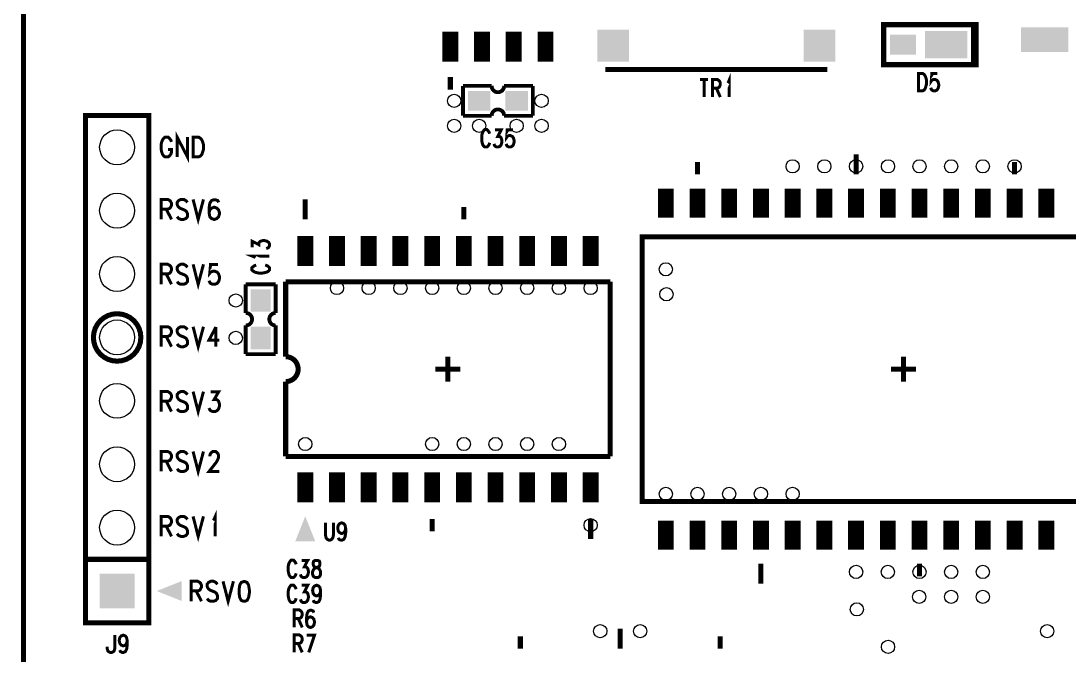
# Model space of a CAD drawing. Extents: x -8 to 142, y 0 to 126.
# Drawn here: x -0.1 to 41.88, y 36.55 to 61.95 of the extents above; entities that cross this region are included whole.
import ezdxf

# ---------------------------------------------------------------- set-up
doc = ezdxf.new("R2010")
doc.units = 0
doc.layers.get('0').update_dxf_attribs({"linetype": 'CONTINUOUS'})
doc.layers.add('02_ASSY1_GBR', color=6, linetype='CONTINUOUS')

# ---------------------------------------------------------------- blocks, each defined once
blk = doc.blocks.new('ROUND_124')
blk.add_circle((0, 0), 0.7)
blk = doc.blocks.new('SQUARE_125')
blk.add_solid([(0.7, 0.7), (0.7, -0.7), (-0.7, 0.7), (-0.7, -0.7)])
blk = doc.blocks.new('ROUND_170')
blk.add_circle((0, 0), 0.265)
blk = doc.blocks.new('RECTANGLE_178')
blk.add_solid([(0.4, 0.45), (0.4, -0.45), (-0.4, 0.45), (-0.4, -0.45)])
blk = doc.blocks.new('RECTANGLE_180')
blk.add_solid([(0.45, 0.4), (0.45, -0.4), (-0.45, 0.4), (-0.45, -0.4)])
blk = doc.blocks.new('SQUARE_185')
blk.add_solid([(0.635, 0.635), (0.635, -0.635), (-0.635, 0.635), (-0.635, -0.635)])
blk = doc.blocks.new('RECTANGLE_193')
blk.add_solid([(0.85, 0.55), (0.85, -0.55), (-0.85, 0.55), (-0.85, -0.55)])
blk = doc.blocks.new('RECTANGLE_194')
blk.add_solid([(0.525, 0.4), (0.525, -0.4), (-0.525, 0.4), (-0.525, -0.4)])
blk = doc.blocks.new('RECTANGLE_195')
blk.add_solid([(0.95, 0.5), (0.95, -0.5), (-0.95, 0.5), (-0.95, -0.5)])

msp = doc.modelspace()

# ---------------------------------------------------------------- linework, layer by layer
at = {"layer": '02_ASSY1_GBR'}
for points, const_width in [([(0, 0), (123.5, 0), (123.5, 103.5), (0, 103.5), (0, 0)], 0.2032), ([(17.095, 61.518), (17.095, 60.318)], 0.635), ([(18.365, 61.518), (18.365, 60.318)], 0.635), ([(19.635, 61.518), (19.635, 60.318)], 0.635), ([(20.905, 61.518), (20.905, 60.318)], 0.635), ([(38.15, 60.2), (38.15, 61.8), (34.45, 61.8), (34.45, 60.2), (38.15, 60.2)], 0.2032), ([(38.05, 60.2), (38.05, 61.8)], 0.2032), ([(32.195, 60.005), (23.305, 60.005)], 0.2032), ([(17.095, 59.7), (17.095, 59.2)], 0.2032), ([(27.101, 59.6), (27.419, 59.6)], 0.12), ([(27.26, 59.6), (27.26, 58.9)], 0.12), ([(27.591, 58.9), (27.591, 59.6), (27.795, 59.6), (27.861, 59.558), (27.884, 59.526), (27.909, 59.462), (27.909, 59.398), (27.884, 59.335), (27.861, 59.292), (27.795, 59.261), (27.591, 59.261)], 0.12), ([(28.205, 59.462), (28.23, 59.494), (28.269, 59.589), (28.269, 58.9)], 0.12), ([(35.846, 59.85), (36.005, 59.85), (36.072, 59.808), (36.116, 59.744), (36.139, 59.68), (36.164, 59.585), (36.164, 59.415), (36.139, 59.32), (36.116, 59.245), (36.072, 59.182), (36.005, 59.15), (35.846, 59.15), (35.846, 59.85)], 0.12), ([(36.606, 59.839), (36.38, 59.839), (36.358, 59.542), (36.38, 59.574), (36.447, 59.606), (36.514, 59.606), (36.584, 59.574), (36.629, 59.511), (36.654, 59.415), (36.654, 59.341), (36.629, 59.245), (36.584, 59.182), (36.514, 59.15), (36.447, 59.15), (36.38, 59.182), (36.358, 59.214), (36.336, 59.277)], 0.12), ([(17.6, 58.15), (17.6, 59.35)], 0.1524), ([(17.6, 59.35), (18.75, 59.35)], 0.1524), ([(19.25, 59.35), (19.249, 59.325), (19.246, 59.301), (19.24, 59.276), (19.232, 59.253), (19.222, 59.23), (19.21, 59.209), (19.195, 59.189), (19.179, 59.17), (19.16, 59.153), (19.14, 59.138), (19.119, 59.125), (19.097, 59.114), (19.073, 59.106), (19.049, 59.1), (19.025, 59.096), (19, 59.095), (18.975, 59.096), (18.951, 59.1), (18.927, 59.106), (18.903, 59.114), (18.881, 59.125), (18.86, 59.138), (18.84, 59.153), (18.821, 59.17), (18.805, 59.189), (18.79, 59.209), (18.778, 59.23), (18.768, 59.253), (18.76, 59.276), (18.754, 59.301), (18.751, 59.325), (18.75, 59.35)], 0.1524), ([(19.25, 59.35), (20.4, 59.35)], 0.1524), ([(20.4, 58.15), (20.4, 59.35)], 0.1524), ([(27.747, 59.261), (27.909, 58.9)], 0.12), ([(18.75, 58.15), (18.751, 58.175), (18.754, 58.199), (18.76, 58.224), (18.768, 58.247), (18.778, 58.27), (18.79, 58.291), (18.805, 58.311), (18.821, 58.33), (18.84, 58.347), (18.86, 58.362), (18.881, 58.375), (18.903, 58.386), (18.927, 58.394), (18.951, 58.4), (18.975, 58.404), (19, 58.405), (19.025, 58.404), (19.049, 58.4), (19.073, 58.394), (19.097, 58.386), (19.119, 58.375), (19.14, 58.362), (19.16, 58.347), (19.179, 58.33), (19.195, 58.311), (19.21, 58.291), (19.222, 58.27), (19.232, 58.247), (19.24, 58.224), (19.246, 58.199), (19.249, 58.175), (19.25, 58.15)], 0.1524), ([(2.48, 37.84), (5.02, 37.84), (5.02, 58.16), (2.48, 58.16), (2.48, 37.84)], 0.2032), ([(17.6, 58.15), (18.75, 58.15)], 0.1524), ([(19.25, 58.15), (20.4, 58.15)], 0.1524), ([(6.152, 56.5), (6.152, 57.3), (6.568, 56.5), (6.568, 57.3)], 0.12), ([(18.669, 57.43), (18.647, 57.494), (18.602, 57.558), (18.561, 57.6), (18.475, 57.6), (18.434, 57.558), (18.392, 57.494), (18.37, 57.43), (18.351, 57.335), (18.351, 57.165), (18.37, 57.07), (18.392, 56.995), (18.434, 56.932), (18.475, 56.9), (18.561, 56.9), (18.602, 56.932), (18.647, 56.995), (18.669, 57.07)], 0.12), ([(18.885, 57.589), (19.134, 57.589), (18.997, 57.324), (19.067, 57.324), (19.111, 57.292), (19.134, 57.261), (19.159, 57.165), (19.159, 57.091), (19.134, 56.995), (19.089, 56.932), (19.022, 56.9), (18.952, 56.9), (18.885, 56.932), (18.863, 56.964), (18.841, 57.027)], 0.12), ([(19.601, 57.589), (19.375, 57.589), (19.353, 57.292), (19.375, 57.324), (19.442, 57.356), (19.509, 57.356), (19.579, 57.324), (19.624, 57.261), (19.649, 57.165), (19.649, 57.091), (19.624, 56.995), (19.579, 56.932), (19.509, 56.9), (19.442, 56.9), (19.375, 56.932), (19.353, 56.964), (19.331, 57.027)], 0.12), ([(5.928, 57.106), (5.899, 57.179), (5.841, 57.252), (5.787, 57.3), (5.674, 57.3), (5.62, 57.252), (5.566, 57.179), (5.537, 57.106), (5.512, 56.997), (5.512, 56.803), (5.537, 56.694), (5.566, 56.609), (5.62, 56.536), (5.674, 56.5), (5.787, 56.5), (5.841, 56.536), (5.899, 56.609), (5.928, 56.694), (5.928, 56.803), (5.787, 56.803)], 0.12), ([(6.792, 57.3), (7, 57.3), (7.087, 57.252), (7.146, 57.179), (7.175, 57.106), (7.208, 56.997), (7.208, 56.803), (7.175, 56.694), (7.146, 56.609), (7.087, 56.536), (7, 56.5), (6.792, 56.5), (6.792, 57.3)], 0.12), ([(33.345, 56.6), (33.345, 55.8)], 0.2032), ([(26.995, 56.3), (26.995, 55.8)], 0.2032), ([(39.695, 56.3), (39.695, 55.8)], 0.2032), ([(25.725, 55.233), (25.725, 54.068)], 0.635), ([(26.995, 55.233), (26.995, 54.068)], 0.635), ([(28.265, 55.233), (28.265, 54.068)], 0.635), ([(29.535, 55.233), (29.535, 54.068)], 0.635), ([(30.805, 55.233), (30.805, 54.068)], 0.635), ([(32.075, 55.233), (32.075, 54.068)], 0.635), ([(33.345, 55.233), (33.345, 54.068)], 0.635), ([(34.615, 55.233), (34.615, 54.068)], 0.635), ([(35.885, 55.233), (35.885, 54.068)], 0.635), ([(37.155, 55.233), (37.155, 54.068)], 0.635), ([(38.425, 55.233), (38.425, 54.068)], 0.635), ([(39.695, 55.233), (39.695, 54.068)], 0.635), ([(40.965, 55.233), (40.965, 54.068)], 0.635), ([(5.512, 54), (5.512, 54.8), (5.778, 54.8), (5.866, 54.752), (5.895, 54.715), (5.928, 54.642), (5.928, 54.57), (5.895, 54.497), (5.866, 54.448), (5.778, 54.412), (5.512, 54.412)], 0.12), ([(6.568, 54.679), (6.506, 54.752), (6.418, 54.8), (6.298, 54.8), (6.21, 54.752), (6.152, 54.679), (6.152, 54.606), (6.181, 54.533), (6.21, 54.497), (6.268, 54.448), (6.447, 54.376), (6.506, 54.339), (6.535, 54.303), (6.568, 54.23), (6.568, 54.109), (6.506, 54.036), (6.418, 54), (6.298, 54), (6.21, 54.036), (6.152, 54.109)], 0.12), ([(6.792, 54.8), (6.996, 54), (7.208, 54.8)], 0.12), ([(7.815, 54.679), (7.781, 54.752), (7.686, 54.788), (7.623, 54.788), (7.528, 54.752), (7.461, 54.642), (7.432, 54.448), (7.432, 54.267), (7.461, 54.109), (7.528, 54.036), (7.623, 54), (7.652, 54), (7.748, 54.036), (7.815, 54.109), (7.848, 54.218), (7.848, 54.267), (7.815, 54.376), (7.748, 54.448), (7.652, 54.485), (7.623, 54.485), (7.528, 54.448), (7.461, 54.376), (7.432, 54.267)], 0.12), ([(11.285, 54), (11.285, 54.8)], 0.2032), ([(17.635, 54), (17.635, 54.5)], 0.2032), ([(5.716, 54.412), (5.928, 54)], 0.12), ([(11.285, 52.133), (11.285, 53.333)], 0.635), ([(12.555, 52.133), (12.555, 53.333)], 0.635), ([(13.825, 52.133), (13.825, 53.333)], 0.635), ([(15.095, 52.133), (15.095, 53.333)], 0.635), ([(16.365, 52.133), (16.365, 53.333)], 0.635), ([(17.635, 52.133), (17.635, 53.333)], 0.635), ([(18.905, 52.133), (18.905, 53.333)], 0.635), ([(20.175, 52.133), (20.175, 53.333)], 0.635), ([(21.445, 52.133), (21.445, 53.333)], 0.635), ([(22.715, 52.133), (22.715, 53.333)], 0.635), ([(45.725, 49), (45.725, 53.3), (24.775, 53.3), (24.775, 42.7), (45.725, 42.7), (45.725, 47)], 0.2032), ([(9.161, 52.875), (9.161, 53.124), (9.426, 52.987), (9.426, 53.057), (9.458, 53.101), (9.489, 53.124), (9.585, 53.149), (9.659, 53.149), (9.755, 53.124), (9.818, 53.079), (9.85, 53.012), (9.85, 52.942), (9.818, 52.875), (9.786, 52.853), (9.723, 52.831)], 0.12), ([(9.288, 52.465), (9.256, 52.49), (9.161, 52.529), (9.85, 52.529)], 0.12), ([(5.512, 51.4), (5.512, 52.2), (5.778, 52.2), (5.866, 52.152), (5.895, 52.115), (5.928, 52.042), (5.928, 51.97), (5.895, 51.897), (5.866, 51.848), (5.778, 51.812), (5.512, 51.812)], 0.12), ([(6.568, 52.079), (6.506, 52.152), (6.418, 52.2), (6.298, 52.2), (6.21, 52.152), (6.152, 52.079), (6.152, 52.006), (6.181, 51.933), (6.21, 51.897), (6.268, 51.848), (6.447, 51.776), (6.506, 51.739), (6.535, 51.703), (6.568, 51.63), (6.568, 51.509), (6.506, 51.436), (6.418, 51.4), (6.298, 51.4), (6.21, 51.436), (6.152, 51.509)], 0.12), ([(6.792, 52.2), (6.996, 51.4), (7.208, 52.2)], 0.12), ([(7.786, 52.188), (7.49, 52.188), (7.461, 51.848), (7.49, 51.885), (7.578, 51.921), (7.665, 51.921), (7.756, 51.885), (7.815, 51.812), (7.848, 51.703), (7.848, 51.618), (7.815, 51.509), (7.756, 51.436), (7.665, 51.4), (7.578, 51.4), (7.49, 51.436), (7.461, 51.473), (7.432, 51.545)], 0.12), ([(9.32, 52.169), (9.256, 52.147), (9.192, 52.102), (9.15, 52.061), (9.15, 51.975), (9.192, 51.934), (9.256, 51.892), (9.32, 51.87), (9.415, 51.851), (9.585, 51.851), (9.68, 51.87), (9.755, 51.892), (9.818, 51.934), (9.85, 51.975), (9.85, 52.061), (9.818, 52.102), (9.755, 52.147), (9.68, 52.169)], 0.12), ([(5.716, 51.812), (5.928, 51.4)], 0.12), ([(8.9, 51.4), (10.1, 51.4)], 0.1524), ([(8.9, 51.4), (8.9, 50.25)], 0.1524), ([(10.1, 51.4), (10.1, 50.25)], 0.1524), ([(23.5, 51.5), (10.5, 51.5)], 0.2032), ([(10.5, 51.5), (10.5, 48.5)], 0.2032), ([(23.5, 44.5), (23.5, 51.5)], 0.2032), ([(2.8, 49.27), (2.818, 49.085), (2.872, 48.906), (2.96, 48.742), (3.078, 48.598), (3.222, 48.48), (3.386, 48.392), (3.565, 48.338), (3.75, 48.32), (3.935, 48.338), (4.114, 48.392), (4.278, 48.48), (4.422, 48.598), (4.54, 48.742), (4.628, 48.906), (4.682, 49.085), (4.7, 49.27), (4.682, 49.455), (4.628, 49.634), (4.54, 49.798), (4.422, 49.942), (4.278, 50.06), (4.114, 50.148), (3.935, 50.202), (3.75, 50.22), (3.565, 50.202), (3.386, 50.148), (3.222, 50.06), (3.078, 49.942), (2.96, 49.798), (2.872, 49.634), (2.818, 49.455), (2.8, 49.27)], 0.2032), ([(8.9, 50.25), (8.925, 50.249), (8.949, 50.246), (8.974, 50.24), (8.997, 50.232), (9.02, 50.222), (9.041, 50.21), (9.061, 50.195), (9.08, 50.179), (9.097, 50.16), (9.112, 50.14), (9.125, 50.119), (9.136, 50.097), (9.144, 50.073), (9.15, 50.049), (9.154, 50.025), (9.155, 50), (9.154, 49.975), (9.15, 49.951), (9.144, 49.927), (9.136, 49.903), (9.125, 49.881), (9.112, 49.86), (9.097, 49.84), (9.08, 49.821), (9.061, 49.805), (9.041, 49.79), (9.02, 49.778), (8.997, 49.768), (8.974, 49.76), (8.949, 49.754), (8.925, 49.751), (8.9, 49.75)], 0.1524), ([(10.1, 49.75), (10.075, 49.751), (10.051, 49.754), (10.026, 49.76), (10.003, 49.768), (9.98, 49.778), (9.959, 49.79), (9.939, 49.805), (9.92, 49.821), (9.903, 49.84), (9.888, 49.86), (9.875, 49.881), (9.864, 49.903), (9.856, 49.927), (9.85, 49.951), (9.846, 49.975), (9.845, 50), (9.846, 50.025), (9.85, 50.049), (9.856, 50.073), (9.864, 50.097), (9.875, 50.119), (9.888, 50.14), (9.903, 50.16), (9.92, 50.179), (9.939, 50.195), (9.959, 50.21), (9.98, 50.222), (10.003, 50.232), (10.026, 50.24), (10.051, 50.246), (10.075, 50.249), (10.1, 50.25)], 0.1524), ([(5.512, 48.9), (5.512, 49.7), (5.778, 49.7), (5.866, 49.652), (5.895, 49.615), (5.928, 49.542), (5.928, 49.47), (5.895, 49.397), (5.866, 49.348), (5.778, 49.312), (5.512, 49.312)], 0.12), ([(6.568, 49.579), (6.506, 49.652), (6.418, 49.7), (6.298, 49.7), (6.21, 49.652), (6.152, 49.579), (6.152, 49.506), (6.181, 49.433), (6.21, 49.397), (6.268, 49.348), (6.447, 49.276), (6.506, 49.239), (6.535, 49.203), (6.568, 49.13), (6.568, 49.009), (6.506, 48.936), (6.418, 48.9), (6.298, 48.9), (6.21, 48.936), (6.152, 49.009)], 0.12), ([(6.792, 49.7), (6.996, 48.9), (7.208, 49.7)], 0.12), ([(7.707, 49.688), (7.432, 49.167), (7.848, 49.167)], 0.12), ([(7.707, 49.688), (7.707, 48.9)], 0.12), ([(8.9, 49.75), (8.9, 48.6)], 0.1524), ([(10.1, 49.75), (10.1, 48.6)], 0.1524), ([(5.716, 49.312), (5.928, 48.9)], 0.12), ([(8.9, 48.6), (10.1, 48.6)], 0.1524), ([(10.5, 48.5), (10.549, 48.498), (10.598, 48.49), (10.645, 48.478), (10.691, 48.462), (10.736, 48.441), (10.778, 48.416), (10.817, 48.387), (10.854, 48.354), (10.887, 48.317), (10.916, 48.278), (10.941, 48.236), (10.962, 48.191), (10.978, 48.145), (10.99, 48.098), (10.998, 48.049), (11, 48), (10.998, 47.951), (10.99, 47.902), (10.978, 47.855), (10.962, 47.809), (10.941, 47.764), (10.916, 47.722), (10.887, 47.683), (10.854, 47.646), (10.817, 47.613), (10.778, 47.584), (10.736, 47.559), (10.691, 47.538), (10.645, 47.522), (10.598, 47.51), (10.549, 47.502), (10.5, 47.5)], 0.2032), ([(17, 48.5), (17, 47.5)], 0.2032), ([(35.25, 48.5), (35.25, 47.5)], 0.2032), ([(16.5, 48), (17.5, 48)], 0.2032), ([(35.75, 48), (34.75, 48)], 0.2032), ([(10.5, 47.5), (10.5, 44.5)], 0.2032), ([(5.512, 46.3), (5.512, 47.1), (5.778, 47.1), (5.866, 47.052), (5.895, 47.015), (5.928, 46.942), (5.928, 46.87), (5.895, 46.797), (5.866, 46.748), (5.778, 46.712), (5.512, 46.712)], 0.12), ([(6.568, 46.979), (6.506, 47.052), (6.418, 47.1), (6.298, 47.1), (6.21, 47.052), (6.152, 46.979), (6.152, 46.906), (6.181, 46.833), (6.21, 46.797), (6.268, 46.748), (6.447, 46.676), (6.506, 46.639), (6.535, 46.603), (6.568, 46.53), (6.568, 46.409), (6.506, 46.336), (6.418, 46.3), (6.298, 46.3), (6.21, 46.336), (6.152, 46.409)], 0.12), ([(6.792, 47.1), (6.996, 46.3), (7.208, 47.1)], 0.12), ([(7.49, 47.088), (7.815, 47.088), (7.636, 46.785), (7.727, 46.785), (7.786, 46.748), (7.815, 46.712), (7.848, 46.603), (7.848, 46.518), (7.815, 46.409), (7.756, 46.336), (7.669, 46.3), (7.578, 46.3), (7.49, 46.336), (7.461, 46.373), (7.432, 46.445)], 0.12), ([(5.716, 46.712), (5.928, 46.3)], 0.12), ([(5.512, 43.9), (5.512, 44.7), (5.778, 44.7), (5.866, 44.652), (5.895, 44.615), (5.928, 44.542), (5.928, 44.47), (5.895, 44.397), (5.866, 44.348), (5.778, 44.312), (5.512, 44.312)], 0.12), ([(6.568, 44.579), (6.506, 44.652), (6.418, 44.7), (6.298, 44.7), (6.21, 44.652), (6.152, 44.579), (6.152, 44.506), (6.181, 44.433), (6.21, 44.397), (6.268, 44.348), (6.447, 44.276), (6.506, 44.239), (6.535, 44.203), (6.568, 44.13), (6.568, 44.009), (6.506, 43.936), (6.418, 43.9), (6.298, 43.9), (6.21, 43.936), (6.152, 44.009)], 0.12), ([(6.792, 44.7), (6.996, 43.9), (7.208, 44.7)], 0.12), ([(7.461, 44.506), (7.461, 44.542), (7.49, 44.615), (7.519, 44.652), (7.578, 44.7), (7.698, 44.7), (7.756, 44.652), (7.786, 44.615), (7.815, 44.542), (7.815, 44.47), (7.786, 44.397), (7.727, 44.276), (7.432, 43.9), (7.848, 43.9)], 0.12), ([(10.5, 44.5), (23.5, 44.5)], 0.2032), ([(5.716, 44.312), (5.928, 43.9)], 0.12), ([(11.285, 42.668), (11.285, 43.868)], 0.635), ([(12.555, 42.668), (12.555, 43.868)], 0.635), ([(13.825, 42.668), (13.825, 43.868)], 0.635), ([(15.095, 42.668), (15.095, 43.868)], 0.635), ([(16.365, 42.668), (16.365, 43.868)], 0.635), ([(17.635, 42.668), (17.635, 43.868)], 0.635), ([(18.905, 42.668), (18.905, 43.868)], 0.635), ([(20.175, 42.668), (20.175, 43.868)], 0.635), ([(21.445, 42.668), (21.445, 43.868)], 0.635), ([(22.715, 42.668), (22.715, 43.868)], 0.635), ([(5.512, 41.3), (5.512, 42.1), (5.778, 42.1), (5.866, 42.052), (5.895, 42.015), (5.928, 41.942), (5.928, 41.87), (5.895, 41.797), (5.866, 41.748), (5.778, 41.712), (5.512, 41.712)], 0.12), ([(6.568, 41.979), (6.506, 42.052), (6.418, 42.1), (6.298, 42.1), (6.21, 42.052), (6.152, 41.979), (6.152, 41.906), (6.181, 41.833), (6.21, 41.797), (6.268, 41.748), (6.447, 41.676), (6.506, 41.639), (6.535, 41.603), (6.568, 41.53), (6.568, 41.409), (6.506, 41.336), (6.418, 41.3), (6.298, 41.3), (6.21, 41.336), (6.152, 41.409)], 0.12), ([(6.792, 42.1), (6.996, 41.3), (7.208, 42.1)], 0.12), ([(7.594, 41.942), (7.628, 41.979), (7.677, 42.088), (7.677, 41.3)], 0.12), ([(16.365, 41.5), (16.365, 42)], 0.2032), ([(22.715, 41.2), (22.715, 42)], 0.2032), ([(25.725, 41.933), (25.725, 40.768)], 0.635), ([(26.995, 41.933), (26.995, 40.768)], 0.635), ([(28.265, 41.933), (28.265, 40.768)], 0.635), ([(29.535, 41.933), (29.535, 40.768)], 0.635), ([(30.805, 41.933), (30.805, 40.768)], 0.635), ([(32.075, 41.933), (32.075, 40.768)], 0.635), ([(33.345, 41.933), (33.345, 40.768)], 0.635), ([(34.615, 41.933), (34.615, 40.768)], 0.635), ([(35.885, 41.933), (35.885, 40.768)], 0.635), ([(37.155, 41.933), (37.155, 40.768)], 0.635), ([(38.425, 41.933), (38.425, 40.768)], 0.635), ([(39.695, 41.933), (39.695, 40.768)], 0.635), ([(40.965, 41.933), (40.965, 40.768)], 0.635), ([(5.716, 41.712), (5.928, 41.3)], 0.12), ([(12.096, 41.85), (12.096, 41.352), (12.118, 41.245), (12.163, 41.182), (12.233, 41.15), (12.277, 41.15), (12.344, 41.182), (12.389, 41.245), (12.414, 41.352), (12.414, 41.85)], 0.12), ([(12.904, 41.617), (12.879, 41.511), (12.831, 41.447), (12.755, 41.415), (12.732, 41.415), (12.659, 41.447), (12.608, 41.511), (12.586, 41.617), (12.586, 41.648), (12.608, 41.744), (12.659, 41.808), (12.732, 41.839), (12.755, 41.839), (12.831, 41.808), (12.879, 41.744), (12.904, 41.617), (12.904, 41.447), (12.879, 41.277), (12.831, 41.182), (12.755, 41.15), (12.707, 41.15), (12.634, 41.182), (12.608, 41.245)], 0.12), ([(2.48, 40.38), (5.02, 40.38)], 0.2032), ([(10.919, 40.18), (10.897, 40.244), (10.852, 40.308), (10.811, 40.35), (10.725, 40.35), (10.684, 40.308), (10.642, 40.244), (10.62, 40.18), (10.601, 40.085), (10.601, 39.915), (10.62, 39.82), (10.642, 39.745), (10.684, 39.682), (10.725, 39.65), (10.811, 39.65), (10.852, 39.682), (10.897, 39.745), (10.919, 39.82)], 0.12), ([(11.135, 40.339), (11.384, 40.339), (11.247, 40.074), (11.317, 40.074), (11.361, 40.042), (11.384, 40.011), (11.409, 39.915), (11.409, 39.841), (11.384, 39.745), (11.339, 39.682), (11.272, 39.65), (11.202, 39.65), (11.135, 39.682), (11.113, 39.714), (11.091, 39.777)], 0.12), ([(11.692, 40.339), (11.625, 40.308), (11.603, 40.244), (11.603, 40.18), (11.625, 40.106), (11.67, 40.074), (11.762, 40.042), (11.829, 40.011), (11.874, 39.947), (11.899, 39.883), (11.899, 39.777), (11.874, 39.714), (11.851, 39.682), (11.785, 39.65), (11.692, 39.65), (11.625, 39.682), (11.603, 39.714), (11.581, 39.777), (11.581, 39.883), (11.603, 39.947), (11.648, 40.011), (11.715, 40.042), (11.807, 40.074), (11.851, 40.106), (11.874, 40.18), (11.874, 40.244), (11.851, 40.308), (11.785, 40.339), (11.692, 40.339)], 0.12), ([(29.535, 39.4), (29.535, 40.2)], 0.2032), ([(35.885, 39.7), (35.885, 40.2)], 0.2032), ([(6.712, 38.7), (6.712, 39.5), (6.978, 39.5), (7.066, 39.452), (7.095, 39.415), (7.128, 39.342), (7.128, 39.27), (7.095, 39.197), (7.066, 39.148), (6.978, 39.112), (6.712, 39.112)], 0.12), ([(7.768, 39.379), (7.706, 39.452), (7.618, 39.5), (7.498, 39.5), (7.41, 39.452), (7.352, 39.379), (7.352, 39.306), (7.381, 39.233), (7.41, 39.197), (7.468, 39.148), (7.647, 39.076), (7.706, 39.039), (7.735, 39.003), (7.768, 38.93), (7.768, 38.809), (7.706, 38.736), (7.618, 38.7), (7.498, 38.7), (7.41, 38.736), (7.352, 38.809)], 0.12), ([(7.992, 39.5), (8.196, 38.7), (8.408, 39.5)], 0.12), ([(8.811, 39.488), (8.719, 39.452), (8.661, 39.342), (8.632, 39.148), (8.632, 39.039), (8.661, 38.845), (8.719, 38.736), (8.811, 38.7), (8.869, 38.7), (8.956, 38.736), (9.015, 38.845), (9.048, 39.039), (9.048, 39.148), (9.015, 39.342), (8.956, 39.452), (8.869, 39.488), (8.811, 39.488)], 0.12), ([(6.916, 39.112), (7.128, 38.7)], 0.12), ([(10.919, 39.18), (10.897, 39.244), (10.852, 39.308), (10.811, 39.35), (10.725, 39.35), (10.684, 39.308), (10.642, 39.244), (10.62, 39.18), (10.601, 39.085), (10.601, 38.915), (10.62, 38.82), (10.642, 38.745), (10.684, 38.682), (10.725, 38.65), (10.811, 38.65), (10.852, 38.682), (10.897, 38.745), (10.919, 38.82)], 0.12), ([(11.135, 39.339), (11.384, 39.339), (11.247, 39.074), (11.317, 39.074), (11.361, 39.042), (11.384, 39.011), (11.409, 38.915), (11.409, 38.841), (11.384, 38.745), (11.339, 38.682), (11.272, 38.65), (11.202, 38.65), (11.135, 38.682), (11.113, 38.714), (11.091, 38.777)], 0.12), ([(11.899, 39.117), (11.874, 39.011), (11.826, 38.947), (11.75, 38.915), (11.727, 38.915), (11.654, 38.947), (11.603, 39.011), (11.581, 39.117), (11.581, 39.148), (11.603, 39.244), (11.654, 39.308), (11.727, 39.339), (11.75, 39.339), (11.826, 39.308), (11.874, 39.244), (11.899, 39.117), (11.899, 38.947), (11.874, 38.777), (11.826, 38.682), (11.75, 38.65), (11.702, 38.65), (11.629, 38.682), (11.603, 38.745)], 0.12), ([(10.846, 37.65), (10.846, 38.35), (11.05, 38.35), (11.116, 38.308), (11.139, 38.276), (11.164, 38.212), (11.164, 38.148), (11.139, 38.085), (11.116, 38.042), (11.05, 38.011), (10.846, 38.011)], 0.12), ([(11.629, 38.244), (11.603, 38.308), (11.53, 38.339), (11.482, 38.339), (11.409, 38.308), (11.358, 38.212), (11.336, 38.042), (11.336, 37.883), (11.358, 37.745), (11.409, 37.682), (11.482, 37.65), (11.505, 37.65), (11.578, 37.682), (11.629, 37.745), (11.654, 37.841), (11.654, 37.883), (11.629, 37.979), (11.578, 38.042), (11.505, 38.074), (11.482, 38.074), (11.409, 38.042), (11.358, 37.979), (11.336, 37.883)], 0.12), ([(11.002, 38.011), (11.164, 37.65)], 0.12), ([(3.661, 37.35), (3.661, 36.82), (3.629, 36.714), (3.597, 36.682), (3.537, 36.65), (3.47, 36.65), (3.409, 36.682), (3.378, 36.714), (3.346, 36.82), (3.346, 36.883)], 0.12), ([(4.154, 37.117), (4.129, 37.011), (4.081, 36.947), (4.005, 36.915), (3.982, 36.915), (3.909, 36.947), (3.858, 37.011), (3.836, 37.117), (3.836, 37.148), (3.858, 37.244), (3.909, 37.308), (3.982, 37.339), (4.005, 37.339), (4.081, 37.308), (4.129, 37.244), (4.154, 37.117), (4.154, 36.947), (4.129, 36.777), (4.081, 36.682), (4.005, 36.65), (3.957, 36.65), (3.884, 36.682), (3.858, 36.745)], 0.12), ([(10.846, 36.65), (10.846, 37.35), (11.05, 37.35), (11.116, 37.308), (11.139, 37.276), (11.164, 37.212), (11.164, 37.148), (11.139, 37.085), (11.116, 37.042), (11.05, 37.011), (10.846, 37.011)], 0.12), ([(11.336, 37.339), (11.654, 37.339), (11.425, 36.65)], 0.12), ([(19.9, 36.8), (19.9, 37.3)], 0.2032), ([(23.9, 36.8), (23.9, 37.6)], 0.2032), ([(27.9, 36.8), (27.9, 37.3)], 0.2032), ([(11.002, 37.011), (11.164, 36.65)], 0.12)]:
    msp.add_lwpolyline(points, dxfattribs=dict(at, const_width=const_width))
for points in [[(10.885026, 41.100058), (11.285018, 42.099952), (11.684894, 41.100058), (11.285018, 42.099952)], [(11.684916, 41.1), (10.885026, 41.100058), (11.684916, 41.1), (11.684894, 41.100058)], [(5.338072, 39.110018), (6.338, 39.509966), (6.337988, 39.110018), (6.338, 39.509966)], [(6.337978, 38.710012), (5.338072, 39.110018), (6.337978, 38.710012), (6.337988, 39.110018)]]:
    msp.add_solid(points, dxfattribs=at)

# ---------------------------------------------------------------- block references
for name, p in [('SQUARE_185', (23.62, 60.96)), ('SQUARE_185', (31.88, 60.96)), ('RECTANGLE_194', (35.225, 61)), ('RECTANGLE_193', (36.95, 61)), ('RECTANGLE_195', (40.9, 61.2)), ('ROUND_170', (17.25, 58.75)), ('RECTANGLE_180', (18.25, 58.75)), ('RECTANGLE_180', (19.75, 58.75)), ('ROUND_170', (20.75, 58.75)), ('ROUND_170', (17.25, 57.75)), ('ROUND_170', (18.25, 57.75)), ('ROUND_170', (19.75, 57.75)), ('ROUND_170', (20.75, 57.75)), ('ROUND_124', (3.75, 56.89)), ('ROUND_170', (30.805, 56.125)), ('ROUND_170', (32.075, 56.125)), ('ROUND_170', (33.345, 56.125)), ('ROUND_170', (34.625, 56.125)), ('ROUND_170', (35.885, 56.125)), ('ROUND_170', (37.155, 56.125)), ('ROUND_170', (38.425, 56.125)), ('ROUND_170', (39.695, 56.125)), ('ROUND_124', (3.75, 54.35)), ('ROUND_124', (3.75, 51.81)), ('ROUND_170', (25.725, 52)), ('ROUND_170', (12.555, 51.25)), ('ROUND_170', (13.825, 51.25)), ('ROUND_170', (15.095, 51.25)), ('ROUND_170', (16.365, 51.25)), ('ROUND_170', (17.635, 51.25)), ('ROUND_170', (18.905, 51.25)), ('ROUND_170', (20.175, 51.25)), ('ROUND_170', (21.445, 51.25)), ('ROUND_170', (22.715, 51.25)), ('ROUND_170', (25.75, 51)), ('ROUND_170', (8.5, 50.75)), ('RECTANGLE_178', (9.5, 50.75)), ('ROUND_124', (3.75, 49.27)), ('RECTANGLE_178', (9.5, 49.25)), ('ROUND_170', (8.5, 49.25)), ('ROUND_124', (3.75, 46.73)), ('ROUND_170', (11.285, 45)), ('ROUND_170', (16.365, 45)), ('ROUND_170', (17.635, 45)), ('ROUND_170', (18.905, 45)), ('ROUND_170', (20.175, 45)), ('ROUND_170', (21.445, 45)), ('ROUND_124', (3.75, 44.19)), ('ROUND_170', (25.725, 43)), ('ROUND_170', (26.995, 43)), ('ROUND_170', (28.265, 43)), ('ROUND_170', (29.535, 43)), ('ROUND_170', (30.805, 43)), ('ROUND_124', (3.75, 41.65)), ('ROUND_170', (22.715, 41.75)), ('ROUND_170', (33.345, 39.875)), ('ROUND_170', (34.615, 39.875)), ('ROUND_170', (35.885, 39.875)), ('ROUND_170', (37.155, 39.875)), ('ROUND_170', (38.425, 39.875)), ('SQUARE_125', (3.75, 39.11)), ('ROUND_170', (35.875, 38.875)), ('ROUND_170', (37.155, 38.875)), ('ROUND_170', (38.425, 38.875)), ('ROUND_170', (33.375, 38.375)), ('ROUND_170', (23.1, 37.5)), ('ROUND_170', (24.7, 37.5)), ('ROUND_170', (41, 37.5)), ('ROUND_170', (34.625, 36.875))]:
    msp.add_blockref(name, p, dxfattribs=at)

doc.saveas('drawing.dxf')
